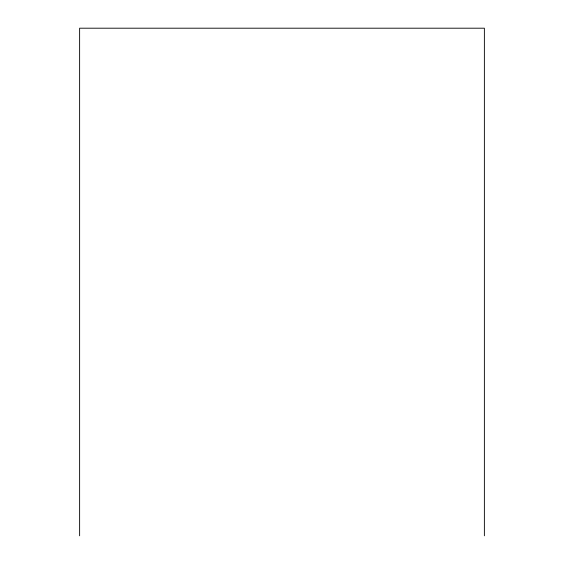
<?xml version="1.0" encoding="UTF-8"?>
<svg xmlns="http://www.w3.org/2000/svg" width="564" height="564" viewBox="0 0 564 564"><rect width="100%" height="100%" fill="white"/><g stroke="black" fill="none" stroke-linecap="round" stroke-linejoin="round"><path stroke-width="0.85" d="M484.377 535.8L484.377 28.2L79.623 28.2L79.623 535.8"/></g></svg>
